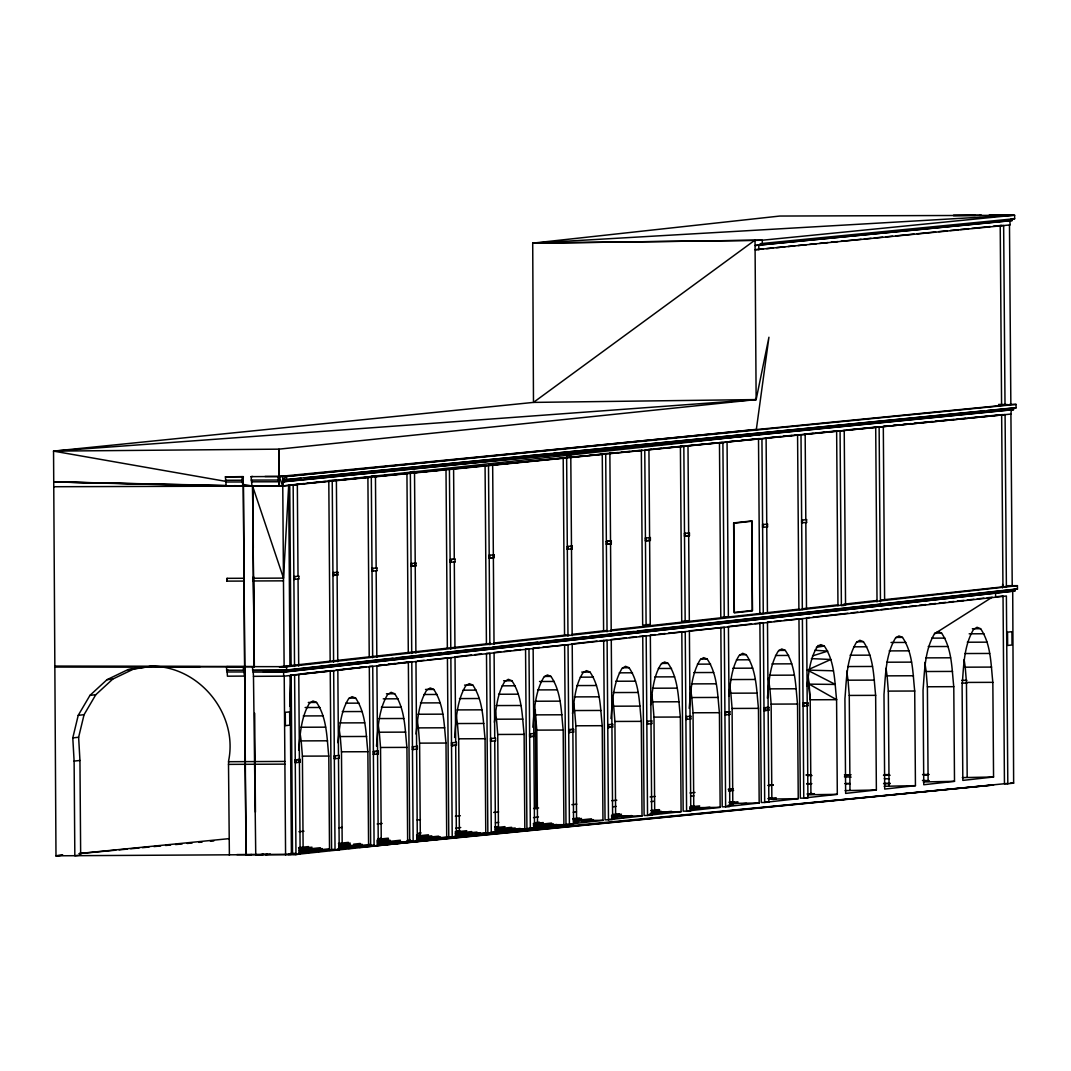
<?xml version="1.0" encoding="UTF-8"?>
<svg xmlns="http://www.w3.org/2000/svg" width="1071" height="1071" viewBox="0 0 1071 1071"><rect width="100%" height="100%" fill="white"/><g stroke="black" fill="none" stroke-linecap="round" stroke-linejoin="round"><path stroke-width="1.5" d="M55.987 855.796L62.654 855.14L55.987 855.796L53.55 451.119L278.942 449.151L756.139 399.577L768.938 337.231L756.354 429.377L286.519 476.461L282.717 479.915L284.123 666.657L54.875 666.523L200.29 666.59M1002.576 587.845L1002.59 584.512M301.085 478.268L284.458 479.915L284.444 481.696L282.717 481.709L1011.372 409.724L1010.877 414.062L282.664 485.98L53.751 486.743M289.732 706.365L291.138 675.025L290.054 675.52L291.419 854.457L55.973 855.809M283.467 580.843L253.158 580.964L253.131 578.246L283.507 578.112L288.688 485.391L289.946 666.015L284.123 666.657M298.675 750.169C300.188 734.264 300.991 717.195 309.479 703.205L313 700.983L316.561 702.429C327.11 717.972 326.816 738.039 328.797 756.059L329.52 850.387L334.38 849.905M337.927 742.725C339.601 727.865 340.471 711.907 348.544 698.881L352.064 696.645L355.626 698.091C366.175 713.634 365.88 733.702 367.862 751.722L368.585 846.358M376.497 746.139C377.983 728.722 378.411 709.939 387.608 694.543L391.129 692.308L394.69 693.754C405.226 709.297 404.932 729.364 406.926 747.384L407.649 842.02L399.563 842.917M416.057 734.05C417.717 719.19 418.587 703.232 426.673 690.206L430.194 687.97L433.755 689.416C444.291 704.959 443.996 725.027 445.991 743.046L446.714 837.683L440.235 838.406M454.626 737.477C456.112 720.047 456.541 701.264 465.724 685.868L469.259 683.633L472.806 685.079C483.356 700.621 483.061 720.689 485.056 738.709L485.765 833.345L479.299 834.068M532.849 727.249C534.322 710.327 534.911 692.12 543.854 677.193L547.388 674.958L550.936 676.403C561.485 691.946 561.191 712.014 563.185 730.034L563.895 824.683L533.171 828.084M610.979 718.574C612.451 701.652 613.027 683.445 621.983 668.518L625.504 666.282L629.065 667.728C639.615 683.271 639.32 703.339 641.301 721.372L642.024 816.008L611.287 819.422M689.202 708.359C690.688 691.946 691.397 674.302 700.113 659.843L703.634 657.621L707.195 659.067C717.731 674.61 717.436 694.677 719.431 712.697L720.154 807.333L689.416 810.747M767.398 698.131C768.911 682.227 769.714 665.158 778.202 651.181L781.736 648.946L785.284 650.392C795.833 665.934 795.539 686.002 797.534 704.022L798.243 798.658L767.519 802.072M494.387 722.282C496.275 708.467 497.118 693.606 504.789 681.531L508.323 679.295L511.871 680.741C522.42 696.284 522.126 716.352 524.121 734.371L524.83 829.008L498.952 831.886M572.516 713.607C574.404 699.791 575.247 684.931 582.919 672.856L586.453 670.62L590.001 672.066C600.55 687.609 600.255 707.677 602.237 725.696L602.96 820.346L572.222 823.76M650.633 704.932C652.534 691.13 653.364 676.256 661.048 664.181L664.569 661.958L668.13 663.404C678.679 678.934 678.385 699.015 680.366 717.035L681.089 811.671L650.351 815.085M728.735 696.27C730.623 682.455 731.466 667.594 739.137 655.519L742.672 653.283L746.219 654.729C756.769 670.272 756.474 690.34 758.469 708.359L759.178 802.996L728.454 806.409M807.052 686.042C808.846 672.722 809.863 658.451 817.267 646.844L820.788 644.608L824.349 646.054C834.898 661.597 834.604 681.665 836.585 699.684L837.308 794.334L806.57 797.734M153.983 665.934L133.647 669.04L112.803 679.054L95.788 694.718L84.06 714.692L78.625 737.25L79.95 760.45L80.66 855.086L74.836 855.742L74.113 761.093L72.788 737.892L78.223 715.334L89.964 695.36L106.98 679.697L127.81 669.683L155.041 665.72M934.461 633.831C924.541 650.646 924.661 671.182 923.041 690.085L923.764 784.735L954.502 781.321L953.779 686.685C951.784 668.665 952.079 648.584 941.543 633.055L937.982 631.609L934.461 633.831L992.201 597.203L987.221 597.765M808.819 669.415L830.815 659.495L811.39 658.611M812.528 655.907L827.749 651.101L814.857 650.271M1007.891 585.703L1017.423 585.676L1017.45 589.117L286.586 670.245L252.622 670.366L252.595 666.818L254.336 666.604L252.595 486.087L242.715 484.346M253.292 547.91L252.823 486.047L234.214 485.699M816.356 647.259L824.349 646.054L817.936 645.518M267.308 854.136L257.335 855.127L263.948 854.23M378.05 838.74L381.356 838.285M417.744 833.345L421.05 832.89M455.777 828.178L460.744 827.508M495.471 822.796L498.778 822.341M533.505 817.628L538.459 816.959M573.186 812.233L576.493 811.791M612.88 806.851L616.186 806.396M650.914 801.684L654.22 801.228M690.608 796.288L693.914 795.847M728.641 791.121L733.595 790.452M768.335 785.739L773.289 785.07M979.644 215.418L981.331 215.231L953.203 215.472L975.346 215.432M989.068 215.391L1014.612 215.284L1014.639 218.738L761.842 243.519M989.095 215.391L1014.612 215.284M1009.739 220.68L1010.207 224.91L755.095 249.757L763.382 248.941M1014.639 218.738L1011.131 218.899L1012.055 218.792L1012.068 220.572L1011.144 220.68L755.068 245.487L1009.645 220.693M225.405 476.823L243.345 476.675L242.809 486.18L226.235 486.234L225.405 476.823L243.345 476.675M242.809 486.18L241.992 476.823M226.235 486.234L53.724 481.91L225.847 485.524M987.636 410.461L1013.501 407.904L1013.514 409.684L1012.577 409.778L284.444 481.696L282.717 479.915L1014.679 407.997L1016.071 407.837L1016.044 404.396L286.519 476.461L279.143 476.488L278.942 449.151L279.33 485.993L278.714 481.776L251.591 481.816L251.109 476.649L252.769 476.461M291.098 665.519L289.732 484.962L297.336 484.427L298.019 576.064M330.163 661.182L328.797 480.571L336.388 480.089L337.767 661.691M603.602 630.832L602.263 453.809L618.074 452.538M683.834 446.42L687.997 445.951L689.322 620.725L685.159 621.14L681.732 621.153L680.406 446.42L683.834 446.42L685.159 621.14M722.898 442.551L727.062 442.095L728.387 616.869L724.224 617.284L720.796 617.298L719.471 442.564L722.898 442.551L724.224 617.284M761.936 438.695L766.1 438.24L767.425 613.014L763.262 613.429L759.834 613.442L758.509 438.708L761.936 438.695L763.262 613.429M805.097 609.292L798.899 609.586L797.574 434.853L805.164 434.384L805.807 519.274M837.696 430.997L844.229 430.515L845.555 605.302M877.029 601.862L875.703 427.142L883.307 426.66L884.619 599.773M227.092 578.327L227.106 581.125L227.092 578.327L243.679 578.273M243.693 581.071L227.106 581.125M127.81 669.683L133.647 669.04M106.98 679.697L112.803 679.054M227.949 666.644L226.597 666.791L226.624 670.232L243.639 670.192L244.603 676.082L227.427 676.203L227.052 670.192M226.624 670.232L227.976 670.085M243.639 670.192L243.184 666.805L244.871 666.617L245.072 761.655M490.585 643.376L279.33 666.831L286.559 666.805L1017.423 585.676M493.878 643.015L568.714 634.701M572.034 634.34L606.387 630.524M611.099 630.002L760.678 613.402M765.658 612.84L798.899 609.158M803.063 608.689L837.95 604.82M843.787 604.178L877.015 600.483M881.179 600.014L1012.215 585.85L1010.917 414.062M252.622 670.366L286.586 670.245L286.559 666.805M253.104 670.312L253.479 676.337L284.23 676.162L285.582 855.033M393.03 658.21L284.966 670.205L284.98 671.986L253.117 672.093M396.364 657.835L441.252 652.855M444.572 652.48L489.46 647.5M492.794 647.138L537.682 642.145M541.002 641.783L585.904 636.803M589.224 636.428L634.112 631.448M637.446 631.073L1014.866 589.184L1014.88 590.964L284.98 671.986L263.399 672.026M1014.88 590.964L283.641 671.959L283.668 676.229L1006.379 595.998L1007.811 783.771L1004.451 783.771L1003.032 596.012L996.833 596.694M253.479 676.337L255.755 855.1M89.964 695.36L95.788 694.718M300.71 673.967L326.963 671.048M336.066 670.044L356.014 667.822M359.334 667.461L365.974 666.724L337.834 670.218L338.476 755.001M378.451 665.332L385.105 664.596M388.425 664.234L395.065 663.485M398.399 663.123L411.8 661.998L413.152 841.498L409.724 841.498L408.359 662.012L376.898 665.881L378.264 845.421L374.087 845.822L370.66 845.836L369.308 666.349L372.735 666.336L374.087 845.822M417.516 660.994L424.17 660.258M427.49 659.897L450.864 657.674L452.216 837.161L448.789 837.174L447.424 657.674M454.921 656.844L471.535 654.997M474.855 654.635L481.508 653.899M493.985 652.507L500.626 651.77M503.946 651.409L510.599 650.673M513.919 650.298L520.573 649.562M533.05 648.169L539.69 647.433M543.01 647.071L568.045 644.662L569.411 824.148L565.983 824.161L564.618 644.675M572.101 643.845L597.029 641.074M600.362 640.699L607.11 640.324L608.475 819.81L605.035 819.824L603.683 640.338M611.166 639.507L626.12 637.847M629.453 637.473L636.094 636.736M639.414 636.361L646.174 635.987L647.54 815.473L644.099 815.486L642.747 636M650.231 635.17L655.224 634.608M658.545 634.246L665.185 633.51M668.518 633.135L685.239 631.649L686.591 811.135L683.164 811.149L681.812 631.662M689.296 630.832L724.264 627.311L725.629 806.811L722.202 806.811L720.837 627.325M728.334 626.495L751.588 623.911M754.921 623.55L763.328 622.987L764.694 802.474L761.267 802.487L759.901 622.987M767.385 622.157L770.718 621.796M774.038 621.421L780.679 620.685M784.012 620.323L802.393 618.65L803.759 798.136L800.332 798.149L798.966 618.663M806.45 617.82L809.77 617.458M813.076 617.083L847.911 613.228M851.231 612.853L857.858 612.117M861.178 611.755L877.765 609.908M881.085 609.546L887.712 608.81M891.032 608.435L897.659 607.699M900.979 607.337L905.959 606.775M909.279 606.414L915.906 605.677M919.226 605.302L925.853 604.566M929.173 604.205L935.813 603.468M939.12 603.093L945.76 602.357M949.08 601.996L954.047 601.447M957.367 601.072L964.007 600.336M967.314 599.974L973.954 599.238M977.274 598.863L983.901 598.127M333.71 670.674L330.243 670.687L331.595 850.173L335.036 850.16L333.67 670.674L292.303 675.025L294.605 675.011L295.971 854.497L292.53 854.511L291.178 675.025M78.223 715.334L84.06 714.692M72.788 737.892L78.625 737.25M74.113 761.093L79.95 760.45M284.899 764.132L228.511 764.373L228.659 760.584C238.15 713.46 198.818 665.613 150.676 666.202M228.511 764.373L229.381 855.22M245.098 764.319L246.303 855.127M251.792 854.524L245.969 855.167L243.358 486.073L244.724 666.604L54.875 666.523M257.335 855.127L263.158 854.484L236.865 854.564M651.463 812.113L681.089 811.671M690.527 807.775L720.154 807.333M729.565 803.451L759.178 802.996M768.63 799.113L798.243 798.658M807.681 794.776L837.308 794.334M845.126 790.612L876.373 789.996L875.65 695.347C873.668 677.327 873.963 657.259 863.413 641.716L859.852 640.271L856.331 642.506C846.411 659.321 846.532 679.844 844.925 698.761L845.635 793.397L876.373 789.996M884.191 786.288L915.437 785.659L914.714 691.023C912.72 672.99 913.028 652.922 902.478 637.379L898.917 635.933L895.396 638.169C885.476 654.983 885.597 675.52 883.99 694.423L884.7 789.073L915.437 785.659M923.256 781.95L954.502 781.321M962.32 777.613L993.553 776.984L992.844 682.347C990.849 664.328 991.144 644.26 980.608 628.717L977.047 627.271L973.512 629.494C963.605 646.322 963.726 666.845 962.106 685.761L962.829 780.398L993.553 776.984M359.254 847.389L365.479 846.706M384.998 844.537L378.532 845.26L1007.369 783.45M389.857 844.002L394.704 843.453M419.216 840.735L424.062 840.2M428.922 839.664L433.768 839.129M458.268 836.397L463.127 835.862M469.593 835.152L472.833 834.791M1007.811 783.771L1013.635 783.115L1012.711 591.005M760.196 245.46L760.182 243.679L762.284 243.679L762.271 240.225L532.715 243.144L779.808 216.047L1012.885 215.311L762.271 240.225L532.715 243.144L533.478 402.401L53.55 451.119L226.276 481.455M251.109 476.649L282.757 476.475L282.664 485.98L251.993 486.06L251.591 481.816M278.714 481.776L277.844 476.635M251.993 486.06L252.863 485.966M728.441 789.688L731.761 789.327M768.282 785.351L773.249 784.802M759.58 434.598L282.664 485.98L279.236 476.488L264.992 476.475M298.715 848.62L312.022 847.201M338.65 844.363L350.297 843.131M376.912 840.293L388.559 839.048M416.833 836.036L428.48 834.791M455.095 831.953L466.742 830.708M495.03 827.696L505.003 826.638M533.291 823.612L543.278 822.555M573.213 819.355L581.54 818.472M611.487 815.285L621.461 814.214M651.409 811.028L659.723 810.145M689.67 806.945L699.658 805.887M729.605 802.688L737.919 801.804M767.867 798.618L776.18 797.721M807.788 794.361L814.442 793.651M298.729 850.026L320.363 847.723M338.664 845.769L350.297 844.524M353.631 844.176L360.284 843.466M376.925 841.686L390.232 840.266M416.847 837.428L431.827 835.835M455.108 833.358L471.749 831.578M495.043 829.101L511.67 827.321M533.304 825.018L551.605 823.063M573.226 820.761L591.527 818.806M611.487 816.678L621.475 815.62M651.422 812.434L661.409 811.363M689.684 808.351L699.671 807.28M729.605 804.093L737.932 803.21M772.86 799.475L776.194 799.127M298.956 851.043L322.251 848.567M338.878 846.786L362.172 844.309M377.153 842.703L400.434 840.226M417.074 838.459L438.695 836.143M455.336 834.376L476.97 832.073M495.271 830.119L515.231 827.99M533.532 826.036L553.493 823.907M573.454 821.778L593.414 819.65M611.715 817.708L631.689 815.58M649.977 813.625L671.611 811.323M689.911 809.368L709.872 807.239M728.173 805.285L733.166 804.763M741.48 803.866L746.474 803.344M298.97 852.034L328.904 848.834M338.891 847.777L370.499 844.403M377.153 843.694L400.447 841.217M407.1 840.507L410.434 840.146M417.088 839.436L440.368 836.96M455.349 835.353L480.303 832.703M495.271 831.096L520.225 828.445M533.532 827.026L556.826 824.536M573.467 822.769L578.46 822.233M581.781 821.885L593.428 820.64M611.728 818.686L616.722 818.15M621.716 817.628L626.696 817.093M651.65 814.429L654.983 814.08M661.637 813.371L664.957 813.009M298.983 853.052L333.924 849.33M337.245 848.968L373.846 845.073M377.179 844.711L412.107 840.989M415.441 840.641L450.382 836.92M453.702 836.558L566.827 824.496M270.374 854.109L265.38 854.631L295.663 854.497L566.84 825.594M298.581 847.643L308.555 846.585M338.463 843.439L348.436 842.382M378.344 839.222L388.304 838.178M416.552 835.193L419.886 834.845M456.433 830.989L459.754 830.641M494.655 826.959L497.975 826.611M534.523 822.756L539.516 822.233M572.744 818.726L579.384 818.016M612.612 814.509L619.266 813.813M650.833 810.479L659.147 809.609M690.715 806.276L694.035 805.928M728.923 802.246L733.903 801.724M768.804 798.042L772.124 797.694M807.012 794.013L812.005 793.477M801.657 520.091L806.57 519.663L806.583 522.434L801.657 522.862L801.657 520.091L802.407 520.091L802.42 522.862L801.657 522.862M762.592 524.549L767.519 524.121L767.519 526.892L762.592 527.307L762.592 524.549L763.355 524.549L763.355 527.32L762.592 527.307M606.373 541.444L611.287 541.016L611.3 543.787L607.123 544.215L606.373 544.215L606.373 541.444L611.287 541.016M684.503 533.371L689.416 532.943L689.429 535.701L685.253 536.143L684.503 536.129L684.503 533.371L685.253 533.371L685.253 536.143M645.438 538.03L650.365 537.602L650.365 540.373L646.201 540.801L645.438 540.801L645.438 538.03L646.188 538.03L646.201 540.801M567.309 546.478L572.235 546.049L572.235 548.821L567.322 549.249L567.309 546.478L568.072 546.478L568.072 549.249L567.322 549.249M489.193 555.273L494.106 554.845L494.106 557.603L489.942 558.031L489.193 558.031L489.193 555.273L489.942 555.273L489.942 558.031M411.063 563.52L415.976 563.092L415.976 565.863L411.813 566.291L411.063 566.278L411.063 563.52L411.813 563.52L411.813 566.291M450.128 559.557L455.041 559.142L455.041 561.9L450.128 562.329L450.128 559.557L455.041 559.142M606.373 544.215L611.3 543.787M684.503 536.129L689.429 535.701M371.998 568.366L376.912 567.938L376.925 570.696L371.998 571.124L371.998 568.366L372.748 568.366L372.762 571.124L371.998 571.124M293.869 576.626L298.796 576.198L298.796 578.956L293.869 579.384L293.869 576.626L294.619 576.626L294.632 579.384L293.869 579.384M332.934 572.65L337.86 572.235L337.86 574.993L333.697 575.422L332.934 575.422L332.934 572.65L333.683 572.664L333.697 575.422M645.438 540.801L650.365 540.373M489.193 558.031L494.106 557.603M411.063 566.278L415.976 565.863M332.934 575.422L337.86 574.993M803.049 703.352L807.962 702.924L807.962 705.695L803.049 706.11L803.049 703.352L807.962 702.924M763.984 707.811L768.898 707.382L768.911 710.14L764.748 710.568L763.984 710.568L763.984 707.811L768.898 707.382M724.92 712.121L729.846 711.706L729.846 714.464L724.92 714.893L724.92 712.121L729.846 711.706M607.766 724.706L612.679 724.277L612.679 727.048L608.515 727.477L607.766 727.477L607.766 724.706L608.515 724.706L608.515 727.477M685.895 716.633L690.808 716.204L690.808 718.962L685.895 719.391L685.895 716.633L686.645 716.633L686.645 719.391L685.895 719.391M646.83 721.292L651.744 720.863L651.757 723.635L646.83 724.05L646.83 721.292L647.58 721.292L647.58 724.063L646.83 724.05M568.701 729.739L573.614 729.311L573.628 732.082L568.701 732.497L568.701 729.739L573.614 729.311M529.636 733.876L534.563 733.448L534.563 736.219L530.399 736.647L529.636 736.634L529.636 733.876L530.386 733.876L530.399 736.647M490.572 738.521L495.498 738.106L495.498 740.864L490.585 741.293L490.572 738.521L491.335 738.535L491.335 741.293L490.585 741.293M763.984 710.568L768.911 710.14M412.442 746.782L417.369 746.353L417.369 749.111L412.455 749.539L412.442 746.782L413.205 746.782L413.205 749.539L412.455 749.539M451.507 742.819L456.433 742.39L456.433 745.162L452.27 745.59L451.52 745.59L451.507 742.819L452.27 742.819L452.27 745.59M373.391 751.628L378.304 751.199L378.317 753.957L373.391 754.386L373.391 751.628L378.304 751.199M607.766 727.477L612.679 727.048M295.261 759.875L300.175 759.459L300.188 762.217L295.261 762.646L295.261 759.875L300.175 759.459M334.326 755.912L339.239 755.483L339.253 758.255L334.326 758.683L334.326 755.912L335.076 755.912L335.076 758.683L334.326 758.683M529.636 736.634L534.563 736.219M451.52 745.59L456.433 745.162M766.675 248.619L773.316 247.963M776.609 247.629L784.909 246.812M788.189 246.491L794.843 245.835M798.109 245.513L806.436 244.683M809.689 244.362L816.383 243.706M819.623 243.385L827.977 242.555M831.203 242.233L837.91 241.577M841.137 241.256L861.097 239.288M864.297 238.967L871.031 238.311M874.217 237.99L882.624 237.16M885.811 236.852L892.558 236.182M895.731 235.861L914.099 234.054M917.245 233.746L935.626 231.925M938.745 231.617L947.219 230.787M950.325 230.466L958.599 229.649M960.473 229.475L968.746 228.659M971.839 228.351L990.287 226.53M993.353 226.222L1001.626 225.405M279.143 476.488L1010.85 404.557L1009.484 224.964M304.405 477.947L550.44 453.649M553.761 453.314L984.303 410.795M297.229 484.226L303.869 483.57M307.203 483.235L325.477 481.441M367.875 477.251L361.222 477.907L367.902 477.264L369.227 656.844M375.359 476.515L380.339 476.019L374.555 476.608M383.672 475.685L390.313 475.029M393.646 474.707L406.94 473.395L408.292 652.52M414.423 472.646L422.737 471.829M426.057 471.508L444.345 469.7M458.482 468.295L466.782 467.478M470.115 467.157L476.756 466.501M480.089 466.166L485.069 465.671L486.421 643.845M492.526 464.934L499.099 464.292M502.379 463.957L520.466 462.177M523.759 461.855L531.966 461.039M535.259 460.717L541.832 460.061M545.126 459.74L553.346 458.937M556.625 458.602L563.199 457.96L564.551 635.17M570.696 457.223L585.65 455.737M588.97 455.416L602.263 454.104M621.394 452.203L629.708 451.386M633.028 451.065L639.682 450.409M647.982 449.579L651.315 449.258M654.635 448.923L661.289 448.267M664.609 447.946L681.223 446.299M687.877 445.643L704.504 443.996M707.824 443.675L716.138 442.859M729.431 441.533L737.745 440.716M741.065 440.395L759.352 438.588M765.926 437.932L780.572 436.486M783.838 436.165L791.964 435.362M795.231 435.04L798.484 434.719M806.624 433.916L813.13 433.273M816.383 432.952L824.523 432.149M827.776 431.827L835.916 431.024M848.942 429.739L876.614 427.008M883.16 426.352L889.747 425.709M893.04 425.374L899.613 424.732M902.907 424.411L911.14 423.594M914.433 423.273L932.533 421.479M935.826 421.157L953.926 419.363M957.22 419.042L965.453 418.226M968.733 417.904L986.846 416.11M990.14 415.789L998.359 414.972M382.869 475.792L407.823 473.342M414.423 472.659L446.085 469.58M452.738 468.924L486.676 465.577M491.656 465.082L564.805 457.866M569.745 457.411L604.124 454.05M609.118 453.555L642.386 450.289M647.835 449.74L682.749 446.286M687.301 445.871L722.215 442.417M725.924 442.069L760.838 438.615M765.497 438.186L800.706 434.706M804.026 434.384L838.914 430.957M843.68 430.502L878.782 427.034M883.602 426.579L1005.08 414.638L1006.392 586.493M646.094 624.995L650.258 624.594L648.932 449.807L644.769 450.275L646.094 624.995L642.667 625.009L641.342 450.289M844.176 605.436L841.391 605.717L840.066 430.984M79.294 853.493L229.06 838.647M298.956 831.712L303.95 831.23M338.891 827.763L342.225 827.428M377.166 823.96L382.16 823.465M417.101 820.011L420.434 819.676M455.376 816.209L460.369 815.714M493.651 812.42L498.644 811.925M533.599 808.458L538.593 807.962M571.874 804.669L576.867 804.174M611.809 800.706L616.802 800.211M650.084 796.918L655.077 796.422M690.019 792.955L695.012 792.46M728.293 789.166L733.287 788.671M768.242 785.204L773.222 784.708M803.759 798.136L807.922 797.721L806.557 618.181M764.694 802.474L768.858 802.059L767.492 622.519M725.629 806.811L729.793 806.396L728.441 626.856M686.591 811.135L690.768 810.734L689.403 631.194M647.54 815.473L651.704 815.071L650.338 635.518M608.475 819.81L612.639 819.395L611.273 639.856M569.411 824.148L573.574 823.733L572.209 644.193M530.346 828.485L528.98 648.999L525.553 649.013L526.919 828.499L530.346 828.485L534.509 828.07L533.144 648.531M491.281 832.823L489.916 653.337L486.488 653.337L487.854 832.836L495.445 832.408L494.748 740.971M452.216 837.161L456.38 836.746L455.697 745.309M413.152 841.498L417.315 841.083L415.963 661.543M292.503 854.029L287.979 854.404L291.419 854.457M298.782 853.413L302.022 853.092M308.488 852.449L313.334 851.981M318.194 851.499L324.66 850.856M339.373 849.41L345.464 848.808M348.503 848.513L354.595 847.911L347.995 847.937M359.588 847.415L993.62 784.976L479.955 834.483M335.036 850.16L339.199 849.758L338.503 758.322M295.971 854.497L300.134 854.096L298.769 674.556M453.354 837.04L436.807 837.723M458.348 836.571L464.988 835.929M469.982 835.447L476.635 834.804M79.241 853.614L115.775 850.173M119.095 849.865L127.395 849.089M130.716 848.768L139.029 847.991M142.349 847.683L148.989 847.054M153.97 846.585L160.61 845.956M165.59 845.488L170.584 845.032M175.564 844.564L182.204 843.935M187.184 843.466L192.164 842.997M198.804 842.368L202.124 842.06M210.438 841.284L213.758 840.963M53.55 451.119L756.139 399.577L755.028 240.091L533.478 402.401L756.139 399.577M532.715 243.144L1012.885 215.311M1008.735 220.586L1012.068 220.572M998.574 404.45L1007.503 404.57M1009.699 404.423L1016.044 404.396M1012.898 407.85L1016.071 407.837M1012.564 407.997L1014.679 407.997M1010.167 409.684L1013.514 409.684M1010.85 409.791L1012.577 409.778M1005.08 414.638L1001.653 414.651L1002.951 586.506M282.717 479.915L284.458 479.915M1008.788 585.85L1012.215 585.85M1014.277 589.13L1017.45 589.117M995.521 592.919L995.669 597.19M960.513 600.844L962.923 600.831M765.136 613.027L767.425 613.014M724.96 616.883L728.387 616.869M685.895 620.738L689.322 620.725M646.83 624.607L650.258 624.594M972.361 628.744L980.608 628.717M934.943 633.068L941.543 633.055M969.161 633.818L983.995 633.764M895.878 637.406L902.478 637.379M931.743 638.142L944.943 638.102M856.813 641.743L863.413 641.716M891.032 642.48L905.879 642.439M967.287 642.225L987.074 642.158M853.614 646.817L866.814 646.777M928.222 646.563L948.009 646.496M778.684 650.418L785.284 650.392M889.158 650.9L908.944 650.833M964.917 653.538L989.644 653.457M739.633 654.756L746.219 654.729M775.498 655.492L788.684 655.439M850.093 655.224L869.88 655.157M925.853 657.875L950.593 657.795M700.595 659.08L707.195 659.067M736.433 659.83L749.62 659.776M886.788 662.213L911.528 662.132M661.53 663.418L668.13 663.404M697.395 664.154L710.595 664.114M771.963 663.9L791.75 663.833M847.723 666.55L872.463 666.47M622.465 667.755L629.065 667.728M964.141 659.602L965.225 667.179L991.612 667.086M658.33 668.491L671.53 668.451M732.899 668.237L752.685 668.17M581.754 672.093L590.001 672.066M924.849 662.427L926.161 671.517L952.547 671.423M619.266 672.829L632.466 672.789M693.874 672.575L713.661 672.508M769.594 675.225L794.334 675.145M544.349 676.43L550.936 676.403M886.012 668.277L887.096 675.855L913.483 675.761M580.214 677.167L593.401 677.126M654.809 676.912L674.596 676.845M730.529 679.563L755.269 679.469M503.624 680.768L511.871 680.741M846.733 671.102L848.031 680.192L874.418 680.098M539.503 681.504L554.336 681.451M615.745 681.25L635.531 681.183M961.745 680.353L966.939 680.313M965.225 667.179L966.457 682.428L992.844 682.347M691.505 683.887L716.245 683.807M961.758 683.124L966.966 683.084M464.573 685.105L472.806 685.079M502.085 685.842L515.271 685.788M576.68 685.574L596.467 685.52M926.161 671.517L927.392 686.765L953.779 686.685M652.44 688.225L677.18 688.144M425.508 689.443L433.755 689.416M768.389 678.251L769.902 688.854L796.288 688.773M463.02 690.179L476.207 690.126M537.615 689.911L557.402 689.844M887.096 675.855L888.328 691.103L914.714 691.023M613.375 692.562L638.115 692.482M386.444 693.78L394.69 693.754M729.753 685.627L730.85 693.191L757.224 693.111M423.955 694.503L437.155 694.463M498.55 694.249L518.351 694.182M848.031 680.192L849.263 695.44L875.65 695.347M574.31 696.9L599.05 696.819M349.026 698.105L355.626 698.091M690.286 686.926L691.812 697.529L718.199 697.435M383.244 698.854L398.091 698.801M459.486 698.587L479.286 698.52M535.246 701.237L559.986 701.157M308.314 702.456L316.561 702.429M651.663 694.289L652.748 701.866L679.134 701.773M345.826 703.178L359.026 703.138M420.434 702.924L440.221 702.857M769.902 688.854L771.147 704.116L797.534 704.022M496.194 705.575L520.921 705.494M612.157 695.601L613.683 706.204L640.07 706.11M305.115 707.529L319.961 707.476M381.37 707.262L401.156 707.195M730.85 693.191L732.082 708.453L758.469 708.359M457.13 709.912L481.856 709.832M573.534 702.964L574.618 710.542L601.005 710.448M342.305 711.599L362.092 711.532M691.812 697.529L693.044 712.777L719.431 712.697M418.065 714.25L442.805 714.156M534.255 705.789L535.554 714.866L561.94 714.785M303.24 715.937L323.027 715.87M652.748 701.866L653.979 717.115L680.366 717.035M379 718.574L403.74 718.494M495.404 711.639L496.502 719.203L522.889 719.123M613.683 706.204L614.915 721.452L641.301 721.372M339.935 722.912L364.675 722.831M456.126 714.451L457.437 723.541L483.824 723.461M574.618 710.542L575.863 725.79L602.237 725.696M300.871 727.249L325.611 727.169M417.061 718.788L418.373 727.878L444.76 727.798M535.554 714.866L536.799 730.127L563.185 730.034M377.996 723.126L379.308 732.216L405.695 732.122M496.502 719.203L497.734 734.465L524.121 734.371M338.945 727.463L340.243 736.553L366.63 736.46M457.437 723.541L458.669 738.803L485.056 738.709M300.094 733.314L301.179 740.891L327.565 740.797M418.373 727.878L419.604 743.14L445.991 743.046M379.308 732.216L380.54 747.478L406.926 747.384M340.243 736.553L341.475 751.802L367.862 751.722M301.179 740.891L302.41 756.139L328.797 756.059M228.484 761.709L284.873 761.427M806.222 774.909L811.202 774.895M844.443 774.775L851.084 774.761M884.325 774.654L889.305 774.628M922.546 774.52L929.186 774.494M807.039 775.538L812.019 775.511M845.26 775.404L850.24 775.391M883.481 775.284L890.121 775.257M923.363 775.15L928.343 775.123M806.664 783.785L811.671 783.771M845.113 783.664L850.133 783.637M1010.288 783.129L1013.635 783.115M804.495 797.734L807.922 797.721M765.43 802.072L768.858 802.059M726.366 806.409L729.793 806.396M687.328 810.734L690.768 810.734M648.276 815.071L651.704 815.071M620.591 816.075L642.024 816.008M609.212 819.409L612.639 819.395M588.113 820.386L602.96 820.346M570.147 823.746L573.574 823.733M549.062 824.724L563.895 824.683M531.082 828.084L534.509 828.07M509.997 829.061L524.83 829.008M492.017 832.421L495.445 832.408M475.872 833.385L485.765 833.345M454.104 836.759L456.38 836.746M415.039 841.083L417.315 841.083M399.403 842.047L407.649 842.02M290.656 853.426L295.663 853.4L295.663 854.497M286.506 479.915L286.519 476.461M806.624 783.664L811.644 783.651M845.086 783.557L850.106 783.557M251.123 480.089L278.326 480.036M226.423 666.604L254.188 666.604L253.506 576.332M225.432 480.263L242.448 480.223M225.874 481.99L242.782 481.963M227.065 671.972L243.974 671.945M805.82 519.663L806.57 519.663M805.82 522.434L806.583 522.434M766.756 524.121L767.519 524.121M766.769 526.878L767.519 526.892M689.416 532.943L688.666 532.943L688.666 535.701M650.365 537.602L649.602 537.602L649.615 540.373M572.235 546.049L571.472 546.049L571.486 548.821L572.235 548.821M494.106 554.845L493.356 554.845L493.356 557.603M454.291 561.9L455.041 561.9M450.128 562.329L450.878 562.329L450.878 559.571M415.976 563.092L415.227 563.092L415.227 565.849M376.162 567.938L376.912 567.938M376.925 570.696L376.162 570.696L376.831 657.353M337.86 572.235L337.097 572.222L337.111 574.993M298.033 576.198L298.796 576.198M298.033 578.956L298.796 578.956M807.962 705.695L807.213 705.682L807.213 702.924M803.049 706.11L803.799 706.124L803.799 703.352M729.846 714.464L729.083 714.464L729.083 711.693M724.92 714.893L725.683 714.893L725.669 712.135M690.808 716.204L690.059 716.204L690.059 718.962L690.808 718.962M650.994 720.863L651.744 720.863M650.994 723.621L651.757 723.635M611.929 724.277L612.679 724.277M572.865 732.069L573.628 732.082M568.701 732.497L569.464 732.51L569.451 729.739M534.563 733.448L533.8 733.448L533.8 736.205M494.735 738.093L495.498 738.106M494.748 740.864L495.498 740.864M455.684 742.39L456.433 742.39M416.619 746.353L417.369 746.353M416.619 749.111L417.369 749.111M378.317 753.957L377.554 753.957L377.554 751.199M373.391 754.386L374.14 754.386L374.14 751.628M338.49 755.483L339.239 755.483M338.49 758.255L339.253 758.255M300.188 762.217L299.425 762.217L299.425 759.446M295.261 762.646L296.011 762.646L296.011 759.888M53.724 481.91L243.412 486.114M833.399 670.807L807.347 670.085L835.353 684.436L809.141 684.141L808.15 676.337M806.222 775.069L811.202 775.297M844.417 776.823L851.137 777.131M884.258 778.657L889.412 778.885M922.452 780.398L929.333 780.705M283.507 578.112L252.595 486.087L254.188 666.604M807.882 676.952L810.198 699.778L810.921 794.414M1005.013 405.133L1003.647 225.539L1000.22 225.553L1001.586 405.146M966.457 682.428L967.18 777.077M927.392 686.765L928.115 781.402M888.328 691.103L889.05 785.739M879.13 427.128L880.456 601.848M849.263 695.44L849.986 790.077M836.638 430.997L837.964 605.717M805.834 522.608L806.49 609.158M801.001 434.839L802.326 609.573M771.147 704.116L771.856 798.752M758.79 245.473L758.817 249.744M732.082 708.453L732.792 803.089M693.044 712.777L693.767 807.427M653.979 717.115L654.689 810.091M614.915 721.452L615.624 814.429M609.868 453.328L611.206 631.368M605.691 453.796L607.043 631.783M575.863 725.79L576.559 818.766M572.155 635.679L570.789 455.871L566.626 456.34L567.978 636.08M536.799 730.127L537.495 823.104M497.734 734.465L498.43 827.441M494.026 644.34L492.66 464.546L488.496 465.001L489.862 644.755M494.092 652.868L494.735 737.651M458.669 738.803L459.379 831.779M454.278 558.781L453.595 468.884L449.432 469.339L450.797 649.093M454.305 562.114L454.961 648.678M455.028 657.206L455.67 741.989M446.005 469.526L447.357 648.183M419.604 743.14L420.314 836.116M415.896 653.015L414.517 471.414L410.354 471.883L411.733 653.43M380.54 747.478L381.236 838.794M376.149 567.389L375.452 475.752L371.289 476.22L372.668 657.755M341.475 751.802L342.171 843.131M332.224 480.558L333.603 662.092M302.41 756.139L303.106 847.161M298.046 579.384L298.702 666.028M293.159 484.895L294.538 666.43M254.684 713.259L255.434 812.139M535.326 710.274L535.915 808.993M279.236 476.488L279.277 485.993M764.734 707.811L764.748 710.568M607.123 541.444L607.123 544.215M751.896 521.229L733.729 523.237L734.264 612.451L752.391 610.443L751.896 521.229M751.722 520.948L733.648 522.916L734.318 612.866L752.391 610.898L751.722 520.948M1011.934 631.689L1007.543 632.158L1007.65 645.452L1012.028 644.983L1011.934 631.689M289.665 711.88L285.274 712.349L285.381 725.643L289.759 725.174L289.665 711.88M357.901 478.228L339.614 480.036L357.928 478.242M836.585 699.684L810.198 699.778L809.141 684.141L836.585 699.684M890.255 783.517L883.575 783.53L890.242 783.45"/></g></svg>
